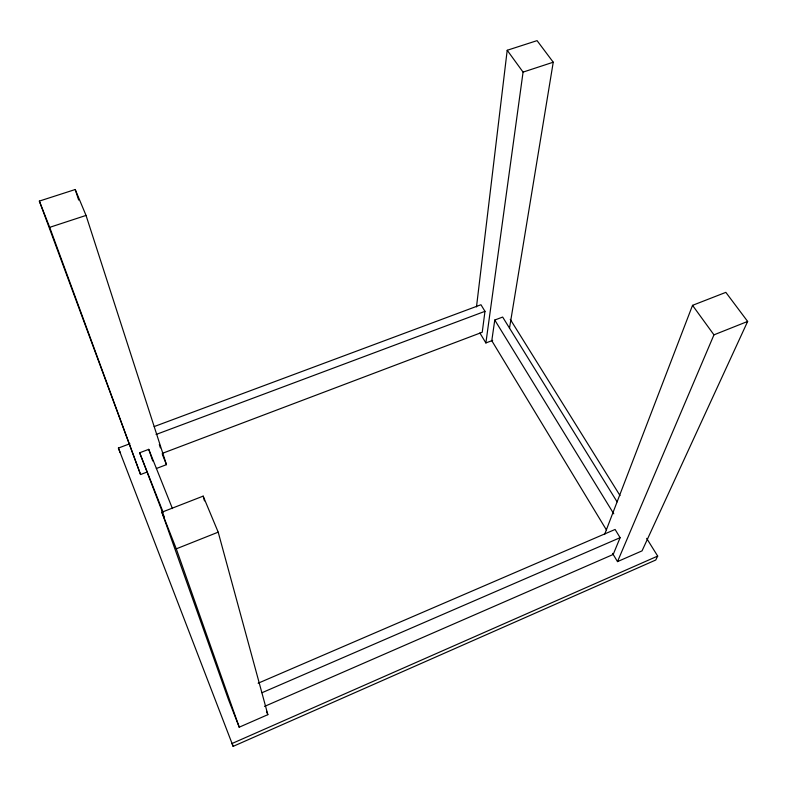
<?xml version="1.0" encoding="UTF-8"?>
<svg xmlns="http://www.w3.org/2000/svg" width="787" height="787" viewBox="0 0 787 787"><rect width="100%" height="100%" fill="white"/><g stroke="black" fill="none" stroke-linecap="round" stroke-linejoin="round"><path stroke-width="1.18" d="M476.489 306.92L507.202 50.27L537.068 40.639L553.241 62.212L509.484 328.287M154.183 426.574L480.955 304.746L484.979 311.327L482.234 332.262L162.201 453.41M492.672 340.368L485.884 342.955L523.07 72.109L507.202 50.27M617.106 501.85L502.657 317.063L494.767 320.034L491.786 340.702L606.423 529.946M604.573 534.511L692.53 305.346L725.84 292.361L747.65 321.44L642.044 550.87L617.5 561.613L612.542 553.379M258.136 683.214L615.1 529.454L620.117 537.678L613.191 554.461L264.501 706.421M617.5 561.613L713.957 334.849L747.65 321.44M657.686 556.084L655.758 560.01L233.149 746.361L232.047 743.499L657.686 556.084L646.648 538.357M239.238 727.188L267.846 714.665L218.196 532.16L203.164 496.125L161.866 512.219L228.486 699.643L239.238 727.188L176.288 548.834L161.866 512.219M261.992 692.717L620.117 537.678M176.288 548.834L218.196 532.16M156.338 468.521L166.47 464.655L86.039 215.422L75.227 189.519L39.35 201.088L140.558 474.531L147.326 471.954M164.257 516.921L139.663 452.771L148.753 449.338L172.432 508.579M233.149 746.361L118.404 448.049L129.904 443.74M156.072 434.483L484.979 311.327M39.35 201.088L49.689 227.345L86.039 215.422M523.07 72.109L553.241 62.212M692.53 305.346L713.957 334.849M510.271 319.355L620.028 495.594M494.767 320.034L613.781 513.832M479.863 332.95L485.884 342.955M162.338 454.443L166.47 464.655M266.468 711.261L267.846 714.665M139.663 452.771L163.116 512.219M118.404 448.049L120.126 452.476M49.689 227.345L140.558 474.531M148.753 449.338L152.717 460.946M75.227 189.519L78.651 200.036M159.318 444.507L160.4 447.852M203.164 496.125L204.482 500.847"/></g></svg>
